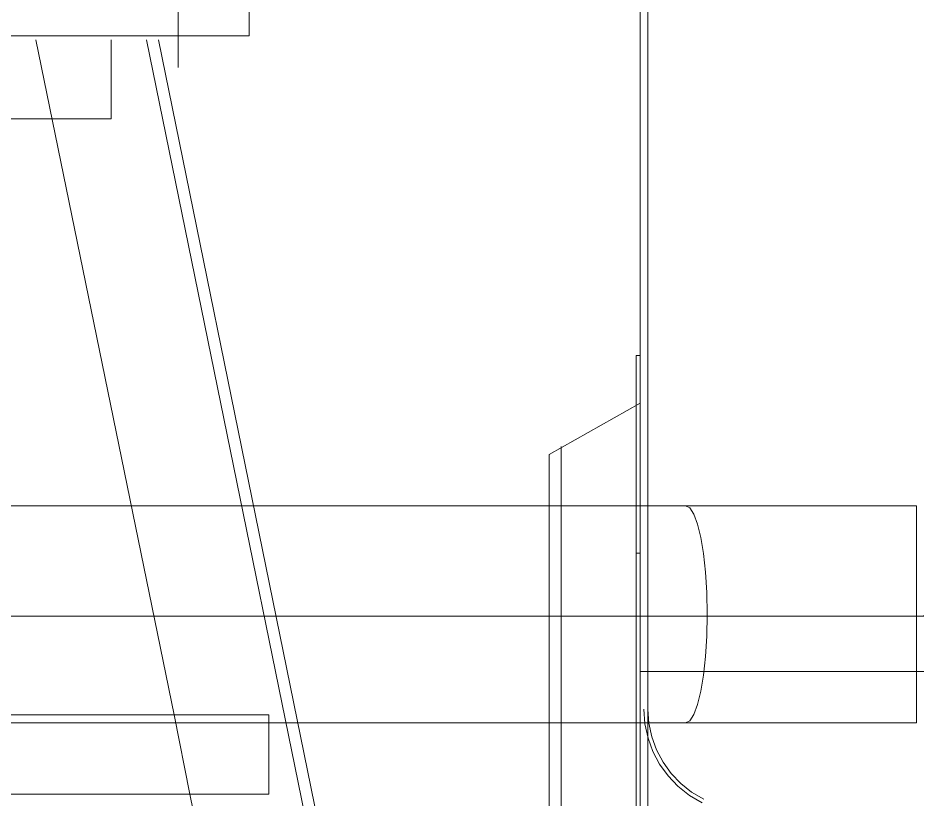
# Model space of a CAD drawing. Header units: millimetres. Extents: x 29 to 95071, y 20 to 67221.
# Drawn here: x 23991 to 25121, y 27298 to 28279 of the extents above; entities that cross this region are included whole.
import ezdxf

# ---------------------------------------------------------------- set-up
doc = ezdxf.new("R2010")
doc.units = ezdxf.units.MM

msp = doc.modelspace()

# ---------------------------------------------------------------- linework, layer by layer
at = {"color": 7, "lineweight": 0}
for points in [[(25119.1, 27528.6), (25312.4, 27538.5), (25505.7, 27568.2), (25689.1, 27612.8), (25872.5, 27677.3), (26046, 27756.6), (26214.5, 27855.7), (26368.2, 27969.7), (26511.9, 28098.6), (26640.8, 28237.4), (26759.7, 28391), (26858.9, 28554.6), (26943.1, 28728.1), (27012.5, 28911.4), (27062.1, 29094.8), (27091.8, 29288.1)], [(24782.1, 26824.7), (24782.1, 29228.7)], [(24772.2, 27459.2), (24772.2, 29208.8)], [(24782.1, 27459.2), (24782.1, 29208.8)], [(24192.2, 28381.1), (24192.2, 28217.5)], [(24192.2, 28381.1), (24192.2, 28217.5)], [(24281.5, 28257.2), (24281.5, 28356.3), (22928.3, 28356.3), (22928.3, 28252.2)], [(24281.5, 28257.2), (24281.5, 28356.3), (22928.3, 28356.3), (22928.3, 28252.2)], [(24281.5, 28257.2), (22928.3, 28257.2)], [(24281.5, 28257.2), (22928.3, 28257.2)], [(24226.9, 28257.2), (22982.8, 28257.2)], [(24226.9, 28257.2), (22982.8, 28257.2)], [(24108, 28153.1), (23106.8, 28153.1), (23106.8, 28252.2)], [(24108, 28153.1), (23106.8, 28153.1), (23106.8, 28252.2)], [(24207.1, 27305.5), (24187.3, 27404.7), (24013.8, 28252.2)], [(24207.1, 27305.5), (24187.3, 27404.7), (24013.8, 28252.2)], [(24108, 28153.1), (24108, 28252.2)], [(24108, 28153.1), (24108, 28252.2)], [(24440.1, 26844.6), (24152.6, 28252.2)], [(24440.1, 26844.6), (24152.6, 28252.2)], [(24454.9, 26844.6), (24167.5, 28252.2)], [(24454.9, 26844.6), (24167.5, 28252.2)], [(24767.2, 27607.9), (24767.2, 27855.7)], [(24767.2, 27855.7), (24772.2, 27855.7)], [(24767.2, 27607.9), (24772.2, 27607.9), (24772.2, 27796.2), (24658.2, 27731.8)], [(24673, 26824.7), (24673, 27741.7)], [(24658.2, 26824.7), (24658.2, 27731.8)], [(22427.7, 27667.4), (24826.7, 27667.4)], [(24826.7, 27667.4), (25119.1, 27667.4)], [(24829.2, 27394.7), (24834.7, 27397.5), (24839.8, 27405.5), (24844.4, 27418), (24848.4, 27434.7), (24851.8, 27454.8), (24854.3, 27478), (24855.9, 27503.6), (24856.4, 27531), (24855.9, 27558.5), (24854.3, 27584.1), (24851.8, 27607.3), (24848.4, 27627.4), (24844.4, 27644.1), (24839.8, 27656.6), (24834.7, 27664.6), (24829.2, 27667.4)], [(25119.1, 27667.4), (25119.1, 27394.7)], [(24767.2, 26824.7), (24767.2, 27607.9)], [(24772.2, 26824.7), (24772.2, 27607.9)], [(25218.2, 27528.6), (23389.3, 27528.6)], [(24772.2, 27459.2), (25634.6, 27459.2)], [(24772.2, 27459.2), (24772.2, 27409.6)], [(24782.1, 27459.2), (24782.1, 27409.6)], [(24306.2, 27404.7), (22908.5, 27404.7)], [(24306.2, 27404.7), (22908.5, 27404.7)], [(24306.2, 27404.7), (24306.2, 27305.5)], [(24306.2, 27404.7), (24306.2, 27305.5)], [(24777.1, 27412.1), (24778.4, 27393.6), (24782.2, 27375.8), (24788.4, 27358.8), (24796.8, 27342.9), (24807.4, 27328.2), (24819.8, 27315.2), (24834.1, 27303.8), (24850.1, 27294.4)], [(24782.1, 27412.1), (24783.3, 27394.3), (24787, 27377.1), (24792.9, 27360.8), (24801.1, 27345.5), (24811.2, 27331.4), (24823.2, 27318.8), (24836.9, 27307.9), (24852.3, 27298.9)], [(22427.7, 27394.7), (24826.7, 27394.7)], [(24826.7, 27394.7), (25119.1, 27394.7)], [(24306.2, 27305.5), (22908.5, 27305.5)], [(24306.2, 27305.5), (22908.5, 27305.5)], [(24301.3, 26844.6), (24207.1, 27305.5)], [(24301.3, 26844.6), (24207.1, 27305.5)]]:
    msp.add_lwpolyline(points, dxfattribs=at)

doc.saveas('drawing.dxf')
